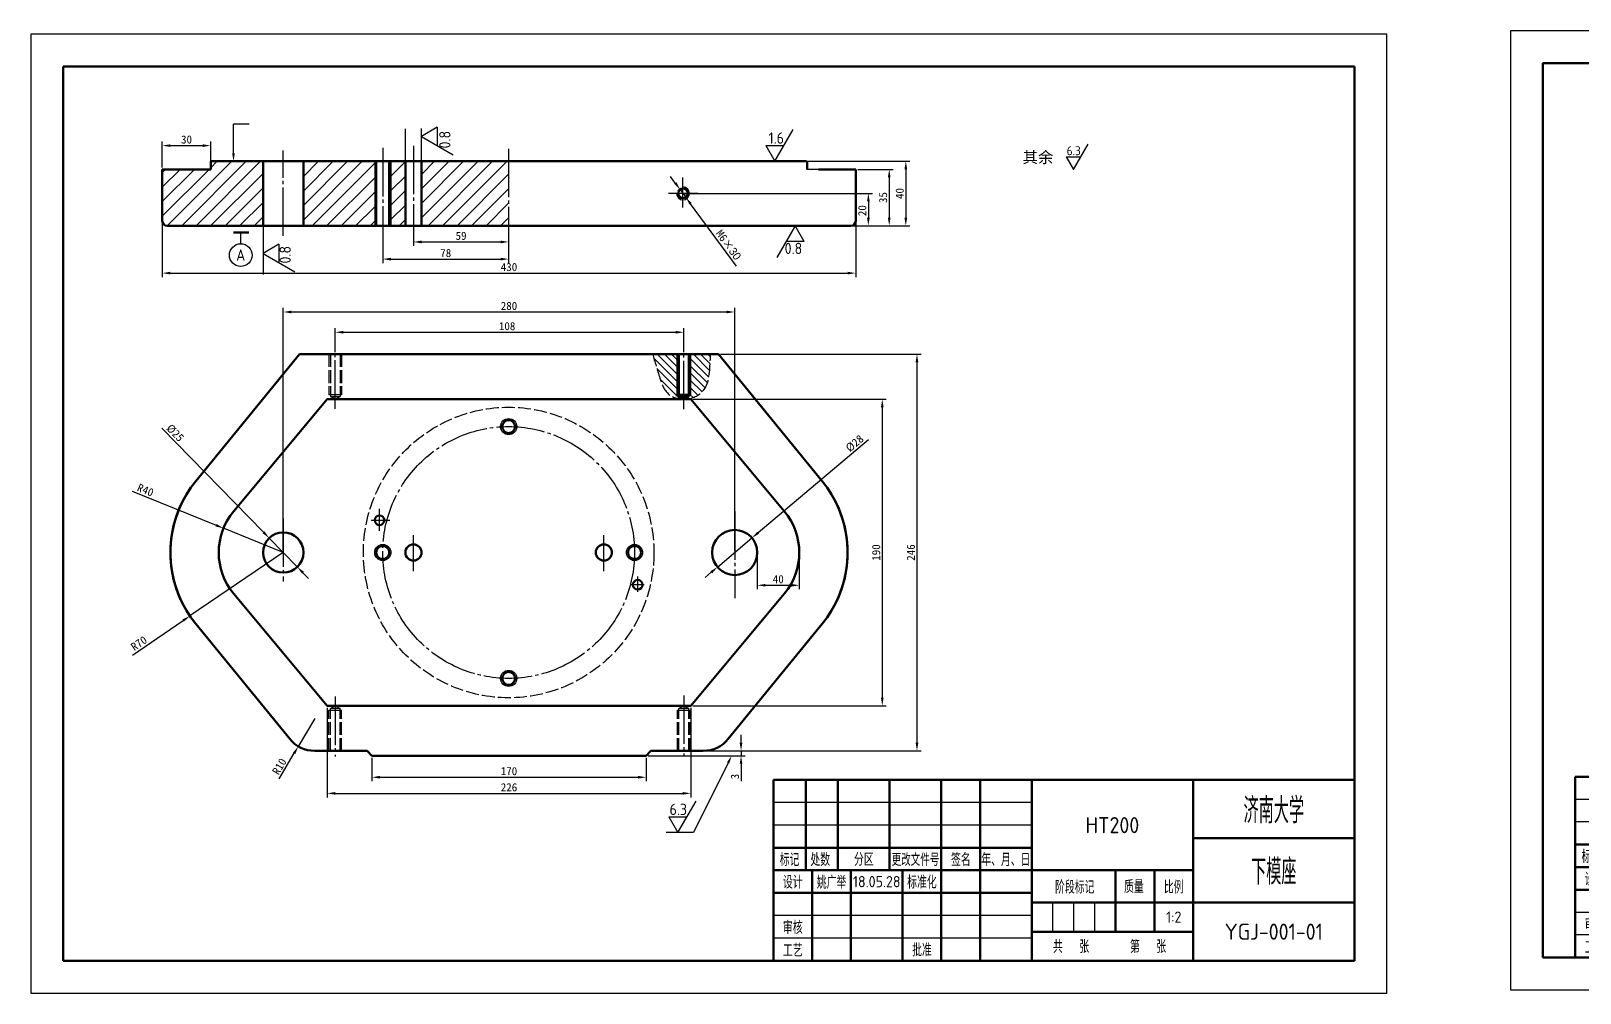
# Model space of a CAD drawing. Header units: millimetres. Extents: x 1179 to 3295, y -300 to 347.
# Drawn here: x 1178.9 to 1658.7, y 49.5 to 347.4 of the extents above; entities that cross this region are included whole.
import ezdxf
from ezdxf import colors
from ezdxf.entities.mleader import LeaderData, LeaderLine
from ezdxf.enums import TextEntityAlignment as Align
from ezdxf.math import Vec2, Vec3

# ---------------------------------------------------------------- set-up
doc = ezdxf.new("R2010")
doc.units = ezdxf.units.MM
doc.linetypes.add('点画线', pattern=[18, 15, -1, 1, -1])
doc.linetypes.add('虚线', pattern=[5, 4, -1])
for name, color, linetype in [('剖面线', 3, 'Continuous'), ('尺寸标注 @ 1', 6, 'Continuous'), ('文字', 7, 'Continuous'), ('标注', 3, 'Continuous'), ('点画线', 1, '点画线'), ('细实线', 1, 'Continuous'), ('虚线', 2, '虚线'), ('辅助线', 4, 'Continuous'), ('辅助线 @ 1', 4, 'Continuous')]:
    doc.layers.add(name, color=color, linetype=linetype)
doc.layers.add('粗实线', color=7, linetype='Continuous', lineweight=50)
doc.styles.add('数字直体', font='isocp.shx')
doc.styles.add('汉字长仿宋体', font='hyswlongfangsong.ttf', dxfattribs={"width": 0.67})
doc.dimstyles.new('ISO-25', dxfattribs={"dimtxt": 2.5, "dimasz": 2.5, "dimexe": 1.25, "dimexo": 0.625, "dimtad": 1, "dimdsep": 46, "dimtxsty": 'Standard', "dimcen": 2.5, "dimadec": 0, "dimazin": 0, "dimtfac": 1, "dimtmove": 0, "dimatfit": 3, "dimfxl": 1, "dimarcsym": 0})

# ---------------------------------------------------------------- blocks, each defined once
blk = doc.blocks.new('不装订A3(带注释性)')
at = {"layer": '粗实线'}
for p, q in [((0, 277), (-400, 277)), ((-400, 277), (-400, 0)), ((0, 0), (0, 277)), ((0, 56), (-180, 56)), ((-180, 56), (-180, 0)), ((-180, 56), (-180, 28)), ((-170, 56), (-170, 28)), ((-160, 56), (-160, 28)), ((-144, 56), (-144, 28)), ((-128, 56), (-128, 0)), ((-116, 56), (-116, 0)), ((-100, 56), (-100, 0)), ((-50, 56), (-50, 0)), ((0, 0), (0, 56)), ((-100, 35), (-180, 35)), ((0, 38), (-50, 38)), ((-50, 28), (-180, 28)), ((-168, 28), (-168, 0)), ((-156, 28), (-156, 0)), ((-140, 28), (-140, 0)), ((-74, 28), (-74, 9)), ((-62, 28), (-62, 9)), ((-100, 21), (-180, 21)), ((0, 18), (-100, 18)), ((-50, 9), (-100, 9)), ((-400, 0), (0, 0)), ((-180, 0), (0, 0))]:
    blk.add_line(p, q, dxfattribs=at)
at = {"layer": '细实线'}
for p, q in [((-100, 49), (-180, 49)), ((-100, 42), (-180, 42)), ((-93.5, 18), (-93.5, 9)), ((-87, 18), (-87, 9)), ((-80.5, 18), (-80.5, 9)), ((-100, 14), (-180, 14)), ((-100, 7), (-180, 7))]:
    blk.add_line(p, q, dxfattribs=at)
at = {"layer": '辅助线'}
blk.add_lwpolyline([(-410, -10), (10, -10), (10, 287), (-410, 287)], close=True, dxfattribs=at)
at = {"layer": '文字', "style": '汉字长仿宋体', "width": 0.67}
for s, height, p in [('标记', 3.5, (-175, 31.5)), ('处数', 3.5, (-165.51, 31.5)), ('分区', 3.5, (-152, 31.5)), ('更改文件号', 3.4, (-136, 31.5)), ('签名', 3.5, (-121.94, 31.5)), ('年、月、日', 3.5, (-108, 31.5)), ('设计', 3.5, (-174, 24.5)), ('标准化', 3.5, (-134, 24.54)), ('阶段标记', 3.5, (-86.67, 23)), ('质量', 3.5, (-68.33, 23.13)), ('比例', 3.5, (-56, 23)), ('审核', 3.5, (-174, 10.5)), ('工艺', 3.5, (-174, 3.46)), ('批准', 3.5, (-134, 3.54))]:
    blk.add_text(s, height=height, dxfattribs=at).set_placement(p, align=Align.MIDDLE)
for s, p in [('共    张', (-93.4, 2.77)), ('第    张', (-69.55, 2.77))]:
    blk.add_text(s, height=3.5, dxfattribs=at).set_placement(p)
for tag, height, p in [('单位名称', 7, (-25, 47)), ('图名', 7, (-25, 28)), ('设计者', 3.5, (-162, 24.46)), ('标准化', 3.5, (-122, 24.46)), ('质量', 3.5, (-68, 13.5)), ('审核者', 3.5, (-162, 10.46)), ('工艺者', 3.5, (-162, 3.54)), ('批准者', 3.5, (-122, 3.54))]:
    blk.add_attdef(tag, text='', height=height, dxfattribs=at).set_placement(p, align=Align.MIDDLE)
at = {"layer": '文字', "style": '数字直体'}
for tag, height, p in [('45', 5, (-75, 42)), ('16.10.10', 3.5, (-148, 24.5)), ('16.10.10', 3.5, (-108, 24.5)), ('1:1', 3.5, (-56, 13.5)), ('16.10.10', 3.5, (-148, 10.5)), ('001', 5, (-25, 9)), ('16.10.10', 3.5, (-148, 3.5)), ('16.10.10', 3.5, (-108, 3.57)), ('1', 3.5, (-87.01, 4.2)), ('1', 3.5, (-63.1, 4.31))]:
    blk.add_attdef(tag, text='', height=height, dxfattribs=at).set_placement(p, align=Align.MIDDLE)
blk = doc.blocks.new('*D2')
at = {"layer": 'Defpoints', "color": 0, "transparency": 16777216}
for p in [(1284.48, 122.97), (1369.39, 122.97), (1369.39, 116.29)]:
    blk.add_point(p, dxfattribs=at)
at = {"layer": '标注', "color": 0, "lineweight": -2, "transparency": 16777216}
for p, q in [((1284.48, 122.34), (1284.48, 115.04)), ((1369.39, 122.34), (1369.39, 115.04)), ((1286.98, 116.29), (1366.89, 116.29))]:
    blk.add_line(p, q, dxfattribs=at)
at = {"layer": '标注', "color": 0, "transparency": 16777216}
for points in [[(1286.98, 116.71), (1286.98, 115.88), (1284.48, 116.29)], [(1366.89, 116.71), (1366.89, 115.88), (1369.39, 116.29)]]:
    blk.add_solid(points, dxfattribs=at)
at = {"layer": '标注', "color": 0, "transparency": 16777216, "insert": (1326.93, 118.17), "char_height": 2.5, "attachment_point": 5}
blk.add_mtext('170', dxfattribs=at)
blk = doc.blocks.new('*D3')
at = {"layer": 'Defpoints', "color": 0, "transparency": 16777216}
for p in [(1270.59, 138.45), (1383.27, 138.45), (1383.27, 111.3)]:
    blk.add_point(p, dxfattribs=at)
at = {"layer": '标注', "color": 0, "lineweight": -2, "transparency": 16777216}
for p, q in [((1270.59, 137.83), (1270.59, 110.05)), ((1383.27, 137.83), (1383.27, 110.05)), ((1273.09, 111.3), (1380.77, 111.3))]:
    blk.add_line(p, q, dxfattribs=at)
at = {"layer": '标注', "color": 0, "transparency": 16777216}
for points in [[(1273.09, 111.72), (1273.09, 110.89), (1270.59, 111.3)], [(1380.77, 111.72), (1380.77, 110.89), (1383.27, 111.3)]]:
    blk.add_solid(points, dxfattribs=at)
at = {"layer": '标注', "color": 0, "transparency": 16777216, "insert": (1326.93, 113.18), "char_height": 2.5, "attachment_point": 5}
blk.add_mtext('226', dxfattribs=at)
blk = doc.blocks.new('*D4')
at = {"layer": 'Defpoints', "color": 0, "transparency": 16777216}
for p in [(1266.74, 134.46), (1261.66, 125.86)]:
    blk.add_point(p, dxfattribs=at)
at = {"layer": '标注', "color": 0, "lineweight": -2, "transparency": 16777216}
for p, q in [((1266.74, 134.46), (1261.66, 125.86)), ((1255.71, 115.82), (1260.38, 123.71))]:
    blk.add_line(p, q, dxfattribs=at)
at = {"layer": '标注', "color": 0, "transparency": 16777216}
blk.add_solid([(1260.02, 123.92), (1260.74, 123.49), (1261.66, 125.86)], dxfattribs=at)
at = {"layer": '标注', "color": 0, "transparency": 16777216, "insert": (1255.8, 119.64), "char_height": 2.5, "attachment_point": 5, "rotation": 59.3916}
blk.add_mtext('R10', dxfattribs=at)
blk = doc.blocks.new('*D5')
at = {"layer": 'Defpoints', "color": 0, "transparency": 16777216}
for p in [(1257, 185.9), (1228.09, 166.25)]:
    blk.add_point(p, dxfattribs=at)
at = {"layer": '标注', "color": 0, "lineweight": -2, "transparency": 16777216}
for p, q in [((1257, 185.9), (1228.09, 166.25)), ((1210.25, 154.12), (1226.02, 164.84))]:
    blk.add_line(p, q, dxfattribs=at)
at = {"layer": '标注', "color": 0, "transparency": 16777216}
blk.add_solid([(1225.79, 165.19), (1226.25, 164.5), (1228.09, 166.25)], dxfattribs=at)
at = {"layer": '标注', "color": 0, "transparency": 16777216, "insert": (1212.29, 157.78), "char_height": 2.5, "attachment_point": 5, "rotation": 34.2086}
blk.add_mtext('R70', dxfattribs=at)
blk = doc.blocks.new('*D6')
at = {"layer": 'Defpoints', "color": 0, "transparency": 16777216}
for p in [(1238.49, 193.41), (1257, 185.9)]:
    blk.add_point(p, dxfattribs=at)
at = {"layer": '标注', "color": 0, "lineweight": -2, "transparency": 16777216}
for p, q in [((1210.15, 204.9), (1236.17, 194.35)), ((1257, 185.9), (1238.49, 193.41))]:
    blk.add_line(p, q, dxfattribs=at)
at = {"layer": '标注', "color": 0, "transparency": 16777216}
blk.add_solid([(1236.33, 194.74), (1236.01, 193.96), (1238.49, 193.41)], dxfattribs=at)
at = {"layer": '标注', "color": 0, "transparency": 16777216, "insert": (1214.33, 205.23), "char_height": 2.5, "attachment_point": 5, "rotation": 337.9317}
blk.add_mtext('R40', dxfattribs=at)
blk = doc.blocks.new('*D7')
at = {"layer": 'Defpoints', "color": 0, "transparency": 16777216}
for p in [(1252.64, 190.37), (1261.36, 181.43)]:
    blk.add_point(p, dxfattribs=at)
at = {"layer": '标注', "color": 0, "lineweight": -2, "transparency": 16777216}
for p, q in [((1219.4, 224.46), (1250.9, 192.16)), ((1261.36, 181.43), (1252.64, 190.37)), ((1263.11, 179.64), (1264.85, 177.85))]:
    blk.add_line(p, q, dxfattribs=at)
at = {"layer": '标注', "color": 0, "transparency": 16777216}
for points in [[(1251.2, 192.46), (1250.6, 191.87), (1252.64, 190.37)], [(1263.41, 179.94), (1262.81, 179.35), (1261.36, 181.43)]]:
    blk.add_solid(points, dxfattribs=at)
at = {"layer": '标注', "color": 0, "transparency": 16777216, "insert": (1223.51, 222.94), "char_height": 2.5, "attachment_point": 5, "rotation": 314.2807}
blk.add_mtext('%%C25', dxfattribs=at)
blk = doc.blocks.new('*D8')
at = {"layer": 'Defpoints', "color": 0, "transparency": 16777216}
for p in [(1396.86, 260.4), (1257, 185.9), (1396.86, 185.9)]:
    blk.add_point(p, dxfattribs=at)
at = {"layer": '标注', "color": 0, "lineweight": -2, "transparency": 16777216}
for p, q in [((1257, 186.53), (1257, 261.65)), ((1259.5, 260.4), (1394.36, 260.4)), ((1396.86, 186.53), (1396.86, 261.65))]:
    blk.add_line(p, q, dxfattribs=at)
at = {"layer": '标注', "color": 0, "transparency": 16777216}
for points in [[(1259.5, 260.81), (1259.5, 259.98), (1257, 260.4)], [(1394.36, 260.81), (1394.36, 259.98), (1396.86, 260.4)]]:
    blk.add_solid(points, dxfattribs=at)
at = {"layer": '标注', "color": 0, "transparency": 16777216, "insert": (1326.93, 262.27), "char_height": 2.5, "attachment_point": 5}
blk.add_mtext('280', dxfattribs=at)
blk = doc.blocks.new('*D9')
at = {"layer": 'Defpoints', "color": 0, "transparency": 16777216}
for p in [(1381.09, 254.13), (1273.09, 247.34), (1381.09, 247.34)]:
    blk.add_point(p, dxfattribs=at)
at = {"layer": '标注', "color": 0, "lineweight": -2, "transparency": 16777216}
for p, q in [((1273.09, 247.97), (1273.09, 255.38)), ((1381.09, 247.97), (1381.09, 255.38)), ((1275.59, 254.13), (1378.59, 254.13))]:
    blk.add_line(p, q, dxfattribs=at)
at = {"layer": '标注', "color": 0, "transparency": 16777216}
for points in [[(1275.59, 254.55), (1275.59, 253.71), (1273.09, 254.13)], [(1378.59, 254.55), (1378.59, 253.71), (1381.09, 254.13)]]:
    blk.add_solid(points, dxfattribs=at)
at = {"layer": '标注', "color": 0, "transparency": 16777216, "insert": (1326.35, 256), "char_height": 2.5, "attachment_point": 5}
blk.add_mtext('108', dxfattribs=at)
blk = doc.blocks.new('*D10')
at = {"layer": 'Defpoints', "color": 0, "transparency": 16777216}
for p in [(1383.27, 233.36), (1383.27, 138.45), (1442.56, 138.45)]:
    blk.add_point(p, dxfattribs=at)
at = {"layer": '标注', "color": 0, "lineweight": -2, "transparency": 16777216}
for p, q in [((1383.9, 233.36), (1443.81, 233.36)), ((1442.56, 230.86), (1442.56, 140.95)), ((1383.9, 138.45), (1443.81, 138.45))]:
    blk.add_line(p, q, dxfattribs=at)
at = {"layer": '标注', "color": 0, "transparency": 16777216}
for points in [[(1442.15, 230.86), (1442.98, 230.86), (1442.56, 233.36)], [(1442.15, 140.95), (1442.98, 140.95), (1442.56, 138.45)]]:
    blk.add_solid(points, dxfattribs=at)
at = {"layer": '标注', "color": 0, "transparency": 16777216, "insert": (1440.69, 185.9), "char_height": 2.5, "attachment_point": 5, "rotation": 90}
blk.add_mtext('190', dxfattribs=at)
blk = doc.blocks.new('*D12')
at = {"layer": 'Defpoints', "color": 0, "transparency": 16777216}
for p in [(1391.87, 247.34), (1370.89, 124.47), (1453.32, 124.47)]:
    blk.add_point(p, dxfattribs=at)
at = {"layer": '标注', "color": 0, "lineweight": -2, "transparency": 16777216}
for p, q in [((1392.49, 247.34), (1454.57, 247.34)), ((1453.32, 244.84), (1453.32, 126.97)), ((1371.51, 124.47), (1454.57, 124.47))]:
    blk.add_line(p, q, dxfattribs=at)
at = {"layer": '标注', "color": 0, "transparency": 16777216}
for points in [[(1452.9, 244.84), (1453.73, 244.84), (1453.32, 247.34)], [(1452.9, 126.97), (1453.73, 126.97), (1453.32, 124.47)]]:
    blk.add_solid(points, dxfattribs=at)
at = {"layer": '标注', "color": 0, "transparency": 16777216, "insert": (1451.44, 185.9), "char_height": 2.5, "attachment_point": 5, "rotation": 90}
blk.add_mtext('246', dxfattribs=at)
blk = doc.blocks.new('*D13')
at = {"layer": 'Defpoints', "color": 0, "transparency": 16777216}
for p in [(1369.39, 122.97), (1370.89, 124.47), (1398.81, 122.97)]:
    blk.add_point(p, dxfattribs=at)
at = {"layer": '标注', "color": 0, "lineweight": -2, "transparency": 16777216}
for p, q in [((1398.81, 126.97), (1398.81, 129.47)), ((1370.02, 122.97), (1400.06, 122.97)), ((1371.51, 124.47), (1400.06, 124.47)), ((1398.81, 124.47), (1398.81, 122.97)), ((1398.81, 120.47), (1398.81, 115.05))]:
    blk.add_line(p, q, dxfattribs=at)
at = {"layer": '标注', "color": 0, "transparency": 16777216}
for points in [[(1398.4, 126.97), (1399.23, 126.97), (1398.81, 124.47)], [(1398.4, 120.47), (1399.23, 120.47), (1398.81, 122.97)]]:
    blk.add_solid(points, dxfattribs=at)
at = {"layer": '标注', "color": 0, "transparency": 16777216, "insert": (1396.94, 116.51), "char_height": 2.5, "attachment_point": 5, "rotation": 90}
blk.add_mtext('3', dxfattribs=at)
blk = doc.blocks.new('*D14')
at = {"layer": 'Defpoints', "color": 0, "transparency": 16777216}
for p in [(1380.83, 297.13), (1432.83, 287.1), (1438.25, 287.1)]:
    blk.add_point(p, dxfattribs=at)
at = {"layer": '标注', "color": 0, "lineweight": -2, "transparency": 16777216}
for p, q in [((1381.45, 297.13), (1439.5, 297.13)), ((1438.25, 294.63), (1438.25, 289.6)), ((1433.45, 287.1), (1439.5, 287.1))]:
    blk.add_line(p, q, dxfattribs=at)
at = {"layer": '标注', "color": 0, "transparency": 16777216}
for points in [[(1437.84, 294.63), (1438.67, 294.63), (1438.25, 297.13)], [(1437.84, 289.6), (1438.67, 289.6), (1438.25, 287.1)]]:
    blk.add_solid(points, dxfattribs=at)
at = {"layer": '标注', "color": 0, "transparency": 16777216, "insert": (1436.38, 291.79), "char_height": 2.5, "attachment_point": 5, "rotation": 90}
blk.add_mtext('20', dxfattribs=at)
blk = doc.blocks.new('*D15')
at = {"layer": 'Defpoints', "color": 0, "transparency": 16777216}
for p in [(1434.33, 304.58), (1432.83, 287.1), (1444.72, 287.1)]:
    blk.add_point(p, dxfattribs=at)
at = {"layer": '标注', "color": 0, "lineweight": -2, "transparency": 16777216}
for p, q in [((1434.95, 304.58), (1445.97, 304.58)), ((1444.72, 302.08), (1444.72, 289.6)), ((1433.45, 287.1), (1445.97, 287.1))]:
    blk.add_line(p, q, dxfattribs=at)
at = {"layer": '标注', "color": 0, "transparency": 16777216}
for points in [[(1444.3, 302.08), (1445.13, 302.08), (1444.72, 304.58)], [(1444.3, 289.6), (1445.13, 289.6), (1444.72, 287.1)]]:
    blk.add_solid(points, dxfattribs=at)
at = {"layer": '标注', "color": 0, "transparency": 16777216, "insert": (1442.84, 295.84), "char_height": 2.5, "attachment_point": 5, "rotation": 90}
blk.add_mtext('35', dxfattribs=at)
blk = doc.blocks.new('*D16')
at = {"layer": 'Defpoints', "color": 0, "transparency": 16777216}
for p in [(1416.84, 307.08), (1432.83, 287.1), (1449.86, 287.1)]:
    blk.add_point(p, dxfattribs=at)
at = {"layer": '标注', "color": 0, "lineweight": -2, "transparency": 16777216}
for p, q in [((1417.47, 307.08), (1451.11, 307.08)), ((1449.86, 304.58), (1449.86, 289.6)), ((1433.45, 287.1), (1451.11, 287.1))]:
    blk.add_line(p, q, dxfattribs=at)
at = {"layer": '标注', "color": 0, "transparency": 16777216}
for points in [[(1449.44, 304.58), (1450.28, 304.58), (1449.86, 307.08)], [(1449.44, 289.6), (1450.28, 289.6), (1449.86, 287.1)]]:
    blk.add_solid(points, dxfattribs=at)
at = {"layer": '标注', "color": 0, "transparency": 16777216, "insert": (1447.98, 297.09), "char_height": 2.5, "attachment_point": 5, "rotation": 90}
blk.add_mtext('40', dxfattribs=at)
blk = doc.blocks.new('*D17')
at = {"layer": 'Defpoints', "color": 0, "transparency": 16777216}
for p in [(1379.94, 298.34), (1381.71, 295.92)]:
    blk.add_point(p, dxfattribs=at)
at = {"layer": '标注', "color": 0, "lineweight": -2, "transparency": 16777216}
for p, q in [((1378.46, 300.35), (1376.98, 302.37)), ((1379.94, 298.34), (1381.71, 295.92)), ((1397.38, 274.59), (1383.19, 293.91))]:
    blk.add_line(p, q, dxfattribs=at)
at = {"layer": '标注', "color": 0, "transparency": 16777216}
for points in [[(1378.79, 300.6), (1378.12, 300.11), (1379.94, 298.34)], [(1383.53, 294.15), (1382.86, 293.66), (1381.71, 295.92)]]:
    blk.add_solid(points, dxfattribs=at)
at = {"layer": '标注', "color": 0, "transparency": 16777216, "insert": (1394.92, 281.17), "char_height": 2.5, "attachment_point": 5, "rotation": 306.3004}
blk.add_mtext('M6{\\fSimSun|b0|i0|c134|p2;×\\fSWTxt|b0|i0|c0|p2;30}', dxfattribs=at)
blk = doc.blocks.new('*D18')
at = {"layer": 'Defpoints', "color": 0, "transparency": 16777216}
for p in [(1402.21, 190.41), (1391.52, 181.4)]:
    blk.add_point(p, dxfattribs=at)
at = {"layer": '标注', "color": 0, "lineweight": -2, "transparency": 16777216}
for p, q in [((1438.25, 220.82), (1404.12, 192.03)), ((1391.52, 181.4), (1402.21, 190.41)), ((1389.61, 179.78), (1387.7, 178.17))]:
    blk.add_line(p, q, dxfattribs=at)
at = {"layer": '标注', "color": 0, "transparency": 16777216}
for points in [[(1403.85, 192.34), (1404.39, 191.71), (1402.21, 190.41)], [(1389.34, 180.1), (1389.88, 179.46), (1391.52, 181.4)]]:
    blk.add_solid(points, dxfattribs=at)
at = {"layer": '标注', "color": 0, "transparency": 16777216, "insert": (1434.01, 219.7), "char_height": 2.5, "attachment_point": 5, "rotation": 40.1551}
blk.add_mtext('%%C28', dxfattribs=at)
blk = doc.blocks.new('*D19')
at = {"layer": 'Defpoints', "color": 0, "transparency": 16777216}
for p in [(1403.86, 185.9), (1416.84, 185.9), (1416.84, 175.75)]:
    blk.add_point(p, dxfattribs=at)
at = {"layer": '标注', "color": 0, "lineweight": -2, "transparency": 16777216}
for p, q in [((1403.86, 185.28), (1403.86, 174.5)), ((1416.84, 185.28), (1416.84, 174.5)), ((1406.36, 175.75), (1414.34, 175.75))]:
    blk.add_line(p, q, dxfattribs=at)
at = {"layer": '标注', "color": 0, "transparency": 16777216}
for points in [[(1406.36, 176.17), (1406.36, 175.33), (1403.86, 175.75)], [(1414.34, 176.17), (1414.34, 175.33), (1416.84, 175.75)]]:
    blk.add_solid(points, dxfattribs=at)
at = {"layer": '标注', "color": 0, "transparency": 16777216, "insert": (1410.35, 177.63), "char_height": 2.5, "attachment_point": 5}
blk.add_mtext('40', dxfattribs=at)
blk = doc.blocks.new('*D20')
at = {"layer": 'Defpoints', "color": 0, "transparency": 16777216}
for p in [(1219.54, 304.58), (1434.33, 304.58), (1434.33, 272.44)]:
    blk.add_point(p, dxfattribs=at)
at = {"layer": '标注', "color": 0, "lineweight": -2, "transparency": 16777216}
for p, q in [((1219.54, 303.95), (1219.54, 271.19)), ((1434.33, 303.95), (1434.33, 271.19)), ((1222.04, 272.44), (1431.83, 272.44))]:
    blk.add_line(p, q, dxfattribs=at)
at = {"layer": '标注', "color": 0, "transparency": 16777216}
for points in [[(1222.04, 272.85), (1222.04, 272.02), (1219.54, 272.44)], [(1431.83, 272.85), (1431.83, 272.02), (1434.33, 272.44)]]:
    blk.add_solid(points, dxfattribs=at)
at = {"layer": '标注', "color": 0, "transparency": 16777216, "insert": (1326.93, 274.31), "char_height": 2.5, "attachment_point": 5}
blk.add_mtext('430', dxfattribs=at)
blk = doc.blocks.new('*D21')
at = {"layer": 'Defpoints', "color": 0, "transparency": 16777216}
for p in [(1234.54, 311.93), (1219.54, 304.58), (1234.54, 304.58)]:
    blk.add_point(p, dxfattribs=at)
at = {"layer": '标注', "color": 0, "lineweight": -2, "transparency": 16777216}
for p, q in [((1219.54, 305.2), (1219.54, 313.18)), ((1222.04, 311.93), (1232.04, 311.93)), ((1234.54, 305.2), (1234.54, 313.18))]:
    blk.add_line(p, q, dxfattribs=at)
at = {"layer": '标注', "color": 0, "transparency": 16777216}
for points in [[(1222.04, 312.35), (1222.04, 311.51), (1219.54, 311.93)], [(1232.04, 312.35), (1232.04, 311.51), (1234.54, 311.93)]]:
    blk.add_solid(points, dxfattribs=at)
at = {"layer": '标注', "color": 0, "transparency": 16777216, "insert": (1227.04, 313.8), "char_height": 2.5, "attachment_point": 5}
blk.add_mtext('30', dxfattribs=at)
blk = doc.blocks.new('不装订A4(带注释性)')
at = {"layer": '粗实线'}
for p, q in [((0, 56), (-180, 56)), ((-180, 56), (-180, 0)), ((-180, 56), (-180, 28)), ((-170, 56), (-170, 28)), ((-160, 56), (-160, 28)), ((-144, 56), (-144, 28)), ((-128, 56), (-128, 0)), ((-116, 56), (-116, 0)), ((-100, 56), (-100, 0)), ((-50, 56), (-50, 0)), ((0, 0), (0, 56)), ((-100, 35), (-180, 35)), ((0, 38), (-50, 38)), ((-50, 28), (-180, 28)), ((-168, 28), (-168, 0)), ((-156, 28), (-156, 0)), ((-140, 28), (-140, 0)), ((-74, 28), (-74, 9)), ((-62, 28), (-62, 9)), ((-100, 21), (-180, 21)), ((0, 18), (-100, 18)), ((-50, 9), (-100, 9)), ((-180, 0), (0, 0))]:
    blk.add_line(p, q, dxfattribs=at)
blk.add_lwpolyline([(-190, 0), (0, 0), (0, 277), (-190, 277)], close=True, dxfattribs=at)
at = {"layer": '细实线'}
for p, q in [((-100, 49), (-180, 49)), ((-100, 42), (-180, 42)), ((-93.5, 18), (-93.5, 9)), ((-87, 18), (-87, 9)), ((-80.5, 18), (-80.5, 9)), ((-100, 14), (-180, 14)), ((-100, 7), (-180, 7))]:
    blk.add_line(p, q, dxfattribs=at)
at = {"layer": '辅助线'}
blk.add_lwpolyline([(-200, -10), (10, -10), (10, 287), (-200, 287)], close=True, dxfattribs=at)
at = {"layer": '文字', "style": '汉字长仿宋体', "width": 0.67}
for s, height, p in [('标记', 3.5, (-175, 31.5)), ('处数', 3.5, (-165.51, 31.5)), ('分区', 3.5, (-152, 31.5)), ('更改文件号', 3.4, (-136, 31.5)), ('签名', 3.5, (-121.94, 31.5)), ('年、月、日', 3.5, (-108, 31.5)), ('设计', 3.5, (-174, 24.5)), ('标准化', 3.5, (-134, 24.54)), ('阶段标记', 3.5, (-86.67, 23)), ('质量', 3.5, (-68.33, 23.13)), ('比例', 3.5, (-56, 23)), ('审核', 3.5, (-174, 10.5)), ('工艺', 3.5, (-174, 3.46)), ('批准', 3.5, (-134, 3.54))]:
    blk.add_text(s, height=height, dxfattribs=at).set_placement(p, align=Align.MIDDLE)
for s, p in [('共    张', (-93.4, 2.77)), ('第    张', (-69.55, 2.77))]:
    blk.add_text(s, height=3.5, dxfattribs=at).set_placement(p)
for tag, height, p in [('单位名称', 7, (-25, 47)), ('图名', 7, (-25, 28)), ('设计者', 3.5, (-162, 24.46)), ('标准化', 3.5, (-122, 24.46)), ('质量', 3.5, (-68, 13.5)), ('审核者', 3.5, (-162, 10.46)), ('工艺者', 3.5, (-162, 3.54)), ('批准者', 3.5, (-122, 3.54))]:
    blk.add_attdef(tag, text='', height=height, dxfattribs=at).set_placement(p, align=Align.MIDDLE)
at = {"layer": '文字', "style": '数字直体'}
for tag, height, p in [('45', 5, (-75, 42)), ('16.10.10', 3.5, (-148, 24.5)), ('16.10.10', 3.5, (-108, 24.5)), ('1:1', 3.5, (-56, 13.5)), ('16.10.10', 3.5, (-148, 10.5)), ('001', 5, (-25, 9)), ('16.10.10', 3.5, (-148, 3.5)), ('16.10.10', 3.5, (-108, 3.57)), ('1', 3.5, (-87.01, 4.2)), ('1', 3.5, (-63.1, 4.31))]:
    blk.add_attdef(tag, text='', height=height, dxfattribs=at).set_placement(p, align=Align.MIDDLE)
blk = doc.blocks.new('*D168')
at = {"layer": 'Defpoints', "color": 0, "transparency": 16777216}
for p in [(1297.33, 287.1), (1326.83, 287.1), (1326.83, 282.09)]:
    blk.add_point(p, dxfattribs=at)
at = {"layer": '标注', "color": 0, "lineweight": -2, "transparency": 16777216}
for p, q in [((1297.33, 286.47), (1297.33, 280.84)), ((1326.83, 286.47), (1326.83, 280.84)), ((1299.83, 282.09), (1324.33, 282.09))]:
    blk.add_line(p, q, dxfattribs=at)
at = {"layer": '标注', "color": 0, "transparency": 16777216}
for points in [[(1299.83, 282.51), (1299.83, 281.67), (1297.33, 282.09)], [(1324.33, 282.51), (1324.33, 281.67), (1326.83, 282.09)]]:
    blk.add_solid(points, dxfattribs=at)
at = {"layer": '标注', "color": 0, "transparency": 16777216, "insert": (1312.08, 283.97), "char_height": 2.5, "attachment_point": 5}
blk.add_mtext('59', dxfattribs=at)
blk = doc.blocks.new('*D169')
at = {"layer": 'Defpoints', "color": 0, "transparency": 16777216}
for p in [(1287.83, 287.1), (1326.83, 286.47), (1326.83, 276.78)]:
    blk.add_point(p, dxfattribs=at)
at = {"layer": '标注', "color": 0, "lineweight": -2, "transparency": 16777216}
for p, q in [((1287.83, 286.47), (1287.83, 275.53)), ((1326.83, 285.85), (1326.83, 275.53)), ((1290.33, 276.78), (1324.33, 276.78))]:
    blk.add_line(p, q, dxfattribs=at)
at = {"layer": '标注', "color": 0, "transparency": 16777216}
for points in [[(1290.33, 277.19), (1290.33, 276.36), (1287.83, 276.78)], [(1324.33, 277.19), (1324.33, 276.36), (1326.83, 276.78)]]:
    blk.add_solid(points, dxfattribs=at)
at = {"layer": '标注', "color": 0, "transparency": 16777216, "insert": (1307.33, 278.65), "char_height": 2.5, "attachment_point": 5}
blk.add_mtext('78', dxfattribs=at)

msp = doc.modelspace()

# ---------------------------------------------------------------- hatches: boundary and pattern name
at = {"layer": '剖面线'}
h = msp.add_hatch(dxfattribs=at)
h.set_pattern_fill('ANSI31', color=256)
h.paths.add_polyline_path([(1250.76, 307.077), (1234.541, 307.077), (1234.541, 304.58), (1219.541, 304.58), (1219.541, 288.596, 0.4142136), (1221.04, 287.097), (1250.76, 287.097)])
h.paths.add_polyline_path([(1285.327, 307.077), (1263.248, 307.077), (1263.248, 287.097), (1285.327, 287.097)])
h.paths.add_polyline_path([(1294.828, 307.077), (1290.327, 307.077), (1290.327, 287.097), (1294.828, 287.097)])
h.paths.add_polyline_path([(1326.827, 307.077), (1299.828, 307.077), (1299.828, 287.097), (1326.827, 287.097)])
h = msp.add_hatch(dxfattribs=at)
h.set_pattern_fill('ANSI31', color=256, scale=0.5, angle=90)
h.set_pattern_definition([(135, (641.5872, 8.6581), (-1.122532, -1.122532), [])])
edge = h.paths.add_edge_path()
edge.add_line((1379.095, 247.405), (1371.412, 247.405))
edge.add_spline(control_points=[(1371.412, 247.405), (1372.13, 244.947), (1373.356, 240.833), (1375.408, 234.729), (1379.117, 233.411), (1381.041, 233.404), (1381.095, 233.405)], knot_values=[5.2920281, 5.2920281, 5.2920281, 5.2920281, 20.8632073, 31.1580054, 41.7515903, 42.0517666, 42.0517666, 42.0517666, 42.0517666], degree=3, periodic=0)
edge.add_line((1381.095, 233.405), (1379.595, 234.271))
edge.add_line((1379.595, 234.271), (1379.595, 234.771))
edge.add_line((1379.595, 234.771), (1379.095, 234.771))
edge.add_line((1379.095, 234.771), (1379.095, 247.405))
edge = h.paths.add_edge_path()
edge.add_spline(control_points=[(1381.095, 233.405), (1383.325, 233.418), (1389.016, 235.732), (1389.091, 241.899), (1389.282, 245.299)], knot_values=[42.0517666, 42.0517666, 42.0517666, 42.0517666, 54.677533, 74.2185385, 74.2185385, 74.2185385, 74.2185385], degree=3, periodic=0)
edge.add_line((1389.282, 245.299), (1383.095, 243.546))
edge.add_line((1383.095, 243.546), (1383.095, 234.771))
edge.add_line((1383.095, 234.771), (1382.595, 234.771))
edge.add_line((1382.595, 234.771), (1382.595, 234.271))
edge.add_line((1382.595, 234.271), (1381.095, 233.405))
edge = h.paths.add_edge_path()
edge.add_spline(control_points=[(1389.282, 245.299), (1389.291, 245.454), (1389.333, 246.17), (1389.386, 246.866), (1389.432, 247.405)], knot_values=[74.2185385, 74.2185385, 74.2185385, 74.2185385, 75.1091242, 78.3467181, 78.3467181, 78.3467181, 78.3467181], degree=3, periodic=0)
edge.add_line((1389.432, 247.405), (1383.095, 247.405))
edge.add_line((1383.095, 247.405), (1383.095, 243.546))
edge.add_line((1383.095, 243.546), (1389.282, 245.299))

# ---------------------------------------------------------------- linework, layer by layer
at = {"layer": '文字'}
for p, q in [((1501.779, 304.58), (1506.305, 312.42)), ((1499.516, 308.5), (1504.042, 308.5)), ((1499.516, 308.5), (1501.779, 304.58)), ((1422.838, 304.58), (1419.323, 304.58))]:
    msp.add_line(p, q, dxfattribs=at)
at = {"layer": '标注'}
for p, q in [((1246.484, 318.594), (1241.585, 318.594)), ((1294.828, 307.077), (1294.828, 317.149)), ((1304.728, 317.597), (1299.828, 314.768)), ((1299.828, 307.077), (1299.828, 317.196)), ((1304.728, 317.597), (1304.728, 311.939)), ((1409.285, 307.077), (1414.943, 316.877)), ((1299.828, 314.768), (1309.628, 309.11)), ((1406.456, 311.977), (1412.114, 311.977)), ((1406.456, 311.977), (1409.285, 307.077)), ((1243.823, 281.53), (1243.823, 285.03)), ((1250.76, 287.097), (1250.76, 272.059)), ((1415.581, 287.097), (1409.923, 277.297)), ((1418.41, 282.197), (1415.581, 287.097)), ((1255.66, 281.37), (1250.76, 278.541)), ((1250.76, 278.541), (1260.56, 272.883)), ((1255.66, 281.37), (1255.66, 275.712)), ((1418.41, 282.197), (1412.752, 282.197)), ((1379.257, 99.132), (1384.915, 108.932)), ((1376.428, 104.032), (1382.086, 104.032)), ((1376.428, 104.032), (1379.257, 99.132)), ((1383.688, 99.132), (1375.627, 99.132))]:
    msp.add_line(p, q, dxfattribs=at)
at = {"layer": '标注', "linetype": 'ByBlock', "lineweight": -2}
msp.add_lwpolyline([(1241.585, 309.577), (1241.585, 318.594)], dxfattribs=at)
at = {"layer": '标注'}
msp.add_circle((1243.823, 278.03), 3.5, dxfattribs=at)
msp.add_solid([(1242.002, 309.577), (1241.585, 307.077), (1241.168, 309.577)], dxfattribs=at)
at = {"layer": '点画线'}
for p, q in [((1257.004, 283.995), (1257.004, 310.454)), ((1287.827, 311.214), (1287.827, 282.827)), ((1297.328, 311.844), (1297.328, 282.627)), ((1326.827, 310.931), (1326.827, 282.627)), ((1380.826, 292.763), (1380.826, 302.052)), ((1385.426, 297.13), (1376.387, 297.13)), ((1273.095, 230.446), (1273.095, 248.915)), ((1381.095, 230.256), (1381.095, 248.955)), ((1286.827, 192.589), (1286.827, 199.468)), ((1396.864, 198.657), (1396.864, 171.775)), ((1257.004, 196.466), (1257.004, 176.962)), ((1284.193, 195.905), (1290.019, 195.905)), ((1297.327, 180.175), (1297.327, 191.271)), ((1356.327, 180.175), (1356.327, 191.271)), ((1366.827, 173.767), (1366.827, 178.435)), ((1368.834, 175.905), (1364.422, 175.905)), ((1273.095, 141.269), (1273.095, 122.708)), ((1381.095, 141.619), (1381.095, 123.016))]:
    msp.add_line(p, q, dxfattribs=at)
msp.add_circle((1326.827, 185.905), 39, dxfattribs=at)
at = {"layer": '粗实线'}
for p, q in [((1219.541, 304.58), (1219.541, 288.596)), ((1234.541, 304.58), (1219.541, 304.58)), ((1234.541, 307.077), (1294.828, 307.077)), ((1234.541, 304.58), (1234.541, 307.077)), ((1250.76, 287.097), (1250.76, 307.077)), ((1263.248, 287.097), (1263.248, 307.077)), ((1285.827, 307.077), (1285.827, 287.097)), ((1289.827, 307.077), (1289.827, 287.097)), ((1294.828, 307.077), (1294.828, 287.097)), ((1294.828, 307.077), (1299.828, 307.077)), ((1299.828, 307.077), (1353.826, 307.077)), ((1299.828, 307.077), (1299.828, 287.097)), ((1353.826, 307.077), (1358.826, 307.077)), ((1358.826, 307.077), (1403.857, 307.077)), ((1419.113, 307.077), (1403.857, 307.077)), ((1419.323, 304.58), (1419.323, 307.077)), ((1422.838, 304.58), (1434.326, 304.58)), ((1434.326, 288.596), (1434.326, 304.58)), ((1221.04, 287.097), (1294.828, 287.097)), ((1241.54, 285.03), (1246.29, 285.03)), ((1294.828, 287.097), (1299.828, 287.097)), ((1299.828, 287.097), (1353.826, 287.097)), ((1353.826, 287.097), (1358.826, 287.097)), ((1358.826, 287.097), (1432.828, 287.097)), ((1261.999, 247.343), (1229.91, 208.006)), ((1261.999, 247.343), (1326.934, 247.343)), ((1326.934, 247.343), (1391.869, 247.343)), ((1379.095, 247.405), (1379.095, 234.771)), ((1379.595, 247.405), (1379.595, 234.271)), ((1382.595, 247.405), (1382.595, 234.271)), ((1383.095, 247.405), (1383.095, 234.771)), ((1391.869, 247.343), (1423.958, 208.006)), ((1270.593, 233.357), (1241.666, 198.709)), ((1270.593, 233.357), (1383.275, 233.357)), ((1383.095, 234.771), (1379.095, 234.771)), ((1381.095, 233.405), (1379.595, 234.271)), ((1379.595, 234.271), (1382.595, 234.271)), ((1381.095, 233.405), (1382.595, 234.271)), ((1383.275, 233.357), (1412.201, 198.709)), ((1270.593, 138.452), (1241.666, 173.1)), ((1383.275, 138.452), (1412.201, 173.1)), ((1259.001, 128.141), (1229.91, 163.803)), ((1394.867, 128.141), (1423.958, 163.803)), ((1270.593, 138.452), (1383.275, 138.452)), ((1282.978, 124.466), (1266.742, 124.466)), ((1282.978, 124.466), (1284.476, 122.968)), ((1369.391, 122.968), (1284.476, 122.968)), ((1369.391, 122.968), (1370.89, 124.466)), ((1370.89, 124.466), (1387.126, 124.466))]:
    msp.add_line(p, q, dxfattribs=at)
for centre, radius in [((1380.826, 297.13), 1.5), ((1326.827, 224.905), 2), ((1286.827, 195.905), 1.5), ((1257.004, 185.905), 6.244), ((1396.864, 185.905), 6.993), ((1287.827, 185.905), 2), ((1297.327, 185.905), 2.5), ((1356.327, 185.905), 2.5), ((1365.827, 185.905), 2), ((1366.827, 175.905), 1.5), ((1326.827, 146.905), 2)]:
    msp.add_circle(centre, radius, dxfattribs=at)
for centre, radius, start, end in [((1221.04, 288.596), 1.498, 180, 270), ((1432.828, 288.596), 1.498, 270, 0), ((1257.004, 185.905), 34.965, 140.79445, 205.37693), ((1396.864, 185.905), 34.965, 334.62307, 39.20555), ((1257.004, 185.905), 34.965, 154.62307, 219.20555), ((1257.004, 185.905), 19.98, 140.14228, 219.85772), ((1396.864, 185.905), 19.98, 320.14228, 39.85772), ((1396.864, 185.905), 34.965, 320.79445, 25.37693), ((1266.742, 134.456), 9.99, 219.20555, 270), ((1387.126, 134.456), 9.99, 270, 320.79445)]:
    msp.add_arc(centre, radius, start, end, dxfattribs=at)
at = {"layer": '细实线'}
for p, q in [((1285.327, 307.077), (1285.327, 287.097)), ((1290.327, 307.077), (1290.327, 287.097))]:
    msp.add_line(p, q, dxfattribs=at)
for centre in [(1326.827, 224.905), (1287.827, 185.905), (1365.827, 185.905), (1326.827, 146.905)]:
    msp.add_circle(centre, 2.5, dxfattribs=at)
msp.add_arc((1380.826, 297.13), 2, 180, 90, dxfattribs=at)
at = {"layer": '虚线'}
for p, q in [((1271.095, 247.405), (1271.095, 234.771)), ((1271.595, 247.405), (1271.595, 234.271)), ((1274.595, 247.405), (1274.595, 234.271)), ((1275.095, 247.405), (1275.095, 234.771)), ((1275.095, 234.771), (1271.095, 234.771)), ((1273.095, 233.405), (1271.595, 234.271)), ((1271.595, 234.271), (1274.595, 234.271)), ((1273.095, 233.405), (1274.595, 234.271)), ((1271.095, 124.405), (1271.095, 137.038)), ((1271.095, 137.038), (1275.095, 137.038)), ((1273.095, 138.405), (1271.595, 137.538)), ((1271.595, 124.405), (1271.595, 137.538)), ((1274.595, 137.538), (1271.595, 137.538)), ((1273.095, 138.405), (1274.595, 137.538)), ((1274.595, 124.405), (1274.595, 137.538)), ((1275.095, 124.405), (1275.095, 137.038)), ((1379.095, 124.405), (1379.095, 137.038)), ((1379.095, 137.038), (1383.095, 137.038)), ((1381.095, 138.405), (1379.595, 137.538)), ((1379.595, 124.405), (1379.595, 137.538)), ((1382.595, 137.538), (1379.595, 137.538)), ((1381.095, 138.405), (1382.595, 137.538)), ((1382.595, 124.405), (1382.595, 137.538)), ((1383.095, 124.405), (1383.095, 137.038))]:
    msp.add_line(p, q, dxfattribs=at)
msp.add_circle((1326.827, 185.905), 45, dxfattribs=at)
msp.add_open_spline([(1371.412, 247.405), (1372.13, 244.947), (1373.356, 240.833), (1375.408, 234.729), (1381.327, 232.625), (1389.174, 235.737), (1389.082, 242.875), (1389.386, 246.866), (1389.432, 247.405)], degree=3, knots=[5.2920281, 5.2920281, 5.2920281, 5.2920281, 20.8632073, 31.1580054, 41.7515903, 54.677533, 75.1091242, 78.3467181, 78.3467181, 78.3467181, 78.3467181], dxfattribs=at)

# ---------------------------------------------------------------- block references
at = {"layer": '尺寸标注 @ 1'}
ref = msp.add_blockref('不装订A4(带注释性)', (1837.218, 60.435), dxfattribs=at)
ref.add_attrib('设计者', '姚广举', dxfattribs={"layer": '文字', "height": 3.5, "style": '汉字长仿宋体', "width": 0.67}).set_placement((1675.218, 84.899), align=Align.MIDDLE)
ref.add_attrib('16.10.10', '18.05.28', dxfattribs={"layer": '文字', "height": 3.5, "style": '数字直体'}).set_placement((1689.218, 84.935), align=Align.MIDDLE)
ref.add_attrib('1:1', '1:2', dxfattribs={"layer": '文字', "height": 3.5, "style": '数字直体'}).set_placement((1781.218, 73.935), align=Align.MIDDLE)
ref.add_attrib('单位名称', '济南大学', dxfattribs={"layer": '文字', "height": 7, "style": '汉字长仿宋体', "width": 0.67}).set_placement((1812.218, 107.435), align=Align.MIDDLE)
ref.add_attrib('图名', '下垫板', dxfattribs={"layer": '文字', "height": 7, "style": '汉字长仿宋体', "width": 0.67}).set_placement((1812.218, 88.435), align=Align.MIDDLE)
ref.add_attrib('001', 'YGJ-001-02', dxfattribs={"layer": '文字', "height": 5, "style": '数字直体'}).set_placement((1812.218, 69.435), align=Align.MIDDLE)
ref.add_attrib('45', '45', dxfattribs={"layer": '文字', "height": 5, "style": '数字直体'}).set_placement((1762.218, 102.435), align=Align.MIDDLE)
at = {"layer": '辅助线 @ 1'}
ref = msp.add_blockref('不装订A3(带注释性)', (1588.852, 59.465), dxfattribs=at)
ref.add_attrib('45', 'HT200', dxfattribs={"layer": '文字', "height": 5, "style": '数字直体'}).set_placement((1513.852, 101.465), align=Align.MIDDLE)
ref.add_attrib('001', 'YGJ-001-01', dxfattribs={"layer": '文字', "height": 5, "style": '数字直体'}).set_placement((1563.852, 68.465), align=Align.MIDDLE)
ref.add_attrib('图名', '下模座', dxfattribs={"layer": '文字', "height": 7, "style": '汉字长仿宋体', "width": 0.67}).set_placement((1563.852, 87.465), align=Align.MIDDLE)
ref.add_attrib('单位名称', '济南大学', dxfattribs={"layer": '文字', "height": 7, "style": '汉字长仿宋体', "width": 0.67}).set_placement((1563.852, 106.465), align=Align.MIDDLE)
ref.add_attrib('1:1', '1:2', dxfattribs={"layer": '文字', "height": 3.5, "style": '数字直体'}).set_placement((1532.852, 72.965), align=Align.MIDDLE)
ref.add_attrib('16.10.10', '18.05.28', dxfattribs={"layer": '文字', "height": 3.5, "style": '数字直体'}).set_placement((1440.852, 83.965), align=Align.MIDDLE)
ref.add_attrib('设计者', '姚广举', dxfattribs={"layer": '文字', "height": 3.5, "style": '汉字长仿宋体', "width": 0.67}).set_placement((1426.852, 83.929), align=Align.MIDDLE)

# ---------------------------------------------------------------- texts
at = {"layer": '文字', "insert": (1486.026, 310.047), "char_height": 3.5, "attachment_point": 1}
msp.add_mtext_dynamic_manual_height_columns('{\\fSimSun|b0|i0|c134|p2;其余}', width=15.70147, gutter_width=12.5, heights=[0], dxfattribs=at)
at = {"layer": '文字', "style": '数字直体'}
msp.add_attdef('6.3', text='3.2', height=2.8, dxfattribs=at).set_placement((1504.042, 308.944), align=Align.RIGHT)
at = {"layer": '标注', "style": '数字直体'}
for p in [(1308.804, 316.502), (1259.325, 280.861)]:
    msp.add_attdef('0.8', text='3.2', height=3.5, rotation=90, dxfattribs=at).set_placement(p, align=Align.RIGHT)
for tag, p in [('1.6', (1412.114, 312.532)), ('0.8', (1417.774, 278.335)), ('6.3', (1382.086, 104.587))]:
    msp.add_attdef(tag, text='3.2', height=3.5, dxfattribs=at).set_placement(p, align=Align.RIGHT)
msp.add_attdef('A', text='A', height=3.5, dxfattribs=at).set_placement((1243.823, 278.03), align=Align.MIDDLE)

# ---------------------------------------------------------------- dimensions: what is measured, and where the dimension line sits
at = {"layer": '标注'}
for base, p1, p2, text, picture, middle in [((1234.541, 311.93), (1219.541, 304.58), (1234.541, 304.58), '30', '*D21', (1227.041, 313.805)), ((1326.827, 276.778), (1287.827, 287.097), (1326.827, 286.472), '78', '*D169', (1307.327, 278.653)), ((1326.827, 282.091), (1297.328, 287.097), (1326.827, 287.097), '59', '*D168', (1312.078, 283.966)), ((1416.844, 175.75), (1403.857, 185.905), (1416.844, 185.905), '40', '*D19', (1410.35, 177.625)), ((1369.391, 116.293), (1284.476, 122.968), (1369.391, 122.968), '170', '*D2', (1326.934, 118.168))]:
    dim = msp.add_linear_dim(base=base, p1=p1, p2=p2, text=text, dimstyle='ISO-25', dxfattribs=at)
    dim.commit()
    dim.dimension.update_dxf_attribs({"geometry": picture, "text_midpoint": middle})
for base, p1, p2, text, picture, middle in [((1434.326, 272.437), (1219.541, 304.58), (1434.326, 304.58), '430', '*D20', (1326.934, 272.437)), ((1396.864, 260.395), (1257.004, 185.905), (1396.864, 185.905), '280', '*D8', (1326.934, 260.395)), ((1383.275, 111.304), (1270.593, 138.452), (1383.275, 138.452), '226', '*D3', (1326.934, 111.304))]:
    dim = msp.add_linear_dim(base=base, p1=p1, p2=p2, text=text, dimstyle='ISO-25', dxfattribs=at)
    dim.commit()
    dim.dimension.update_dxf_attribs({"geometry": picture, "text_midpoint": middle, "dimtype": 160})
for p1, p2, text, picture, middle in [((1379.938, 298.339), (1381.714, 295.921), 'M6{\\fSimSun|b0|i0|c134|p2;×\\fSWTxt|b0|i0|c0|p2;30}', '*D17', (1393.379, 280.042)), ((1261.363, 181.434), (1252.645, 190.375), '%%C25', '*D7', (1222.165, 221.629)), ((1391.519, 181.395), (1402.209, 190.414), '%%C28', '*D18', (1435.223, 218.269))]:
    dim = msp.add_diameter_dim_2p(p1=p1, p2=p2, text=text, dimstyle='ISO-25', dxfattribs=at)
    dim.commit()
    dim.dimension.update_dxf_attribs({"geometry": picture, "text_midpoint": middle, "dimtype": 163})
for base, p1, p2, text, picture, middle in [((1449.86, 287.097), (1416.844, 307.077), (1432.828, 287.097), '40', '*D16', (1449.86, 297.087)), ((1444.715, 287.097), (1434.326, 304.58), (1432.828, 287.097), '35', '*D15', (1444.715, 295.839)), ((1438.254, 287.097), (1380.826, 297.13), (1432.828, 287.097), '20', '*D14', (1438.254, 291.788)), ((1453.317, 124.466), (1391.869, 247.343), (1370.89, 124.466), '246', '*D12', (1453.317, 185.905)), ((1442.564, 138.452), (1383.275, 233.357), (1383.275, 138.452), '190', '*D10', (1442.564, 185.905))]:
    dim = msp.add_linear_dim(base=base, p1=p1, p2=p2, angle=90, text=text, dimstyle='ISO-25', dxfattribs=at)
    dim.commit()
    dim.dimension.update_dxf_attribs({"geometry": picture, "text_midpoint": middle, "dimtype": 160})
dim = msp.add_linear_dim(base=(1381.095, 254.129), p1=(1273.095, 247.343), p2=(1381.095, 247.343), dimstyle='ISO-25', dxfattribs=at)
dim.commit()
dim.dimension.update_dxf_attribs({"geometry": '*D9', "text_midpoint": (1326.345, 254.129), "dimtype": 160})
for mpoint, text, picture, middle in [((1238.488, 193.411), 'R40', '*D6', (1213.628, 203.49)), ((1228.088, 166.247), 'R70', '*D5', (1213.348, 156.226))]:
    dim = msp.add_radius_dim(center=(1257.004, 185.905), mpoint=mpoint, text=text, dimstyle='ISO-25', dxfattribs=at)
    dim.commit()
    dim.dimension.update_dxf_attribs({"geometry": picture, "text_midpoint": middle, "dimtype": 164})
dim = msp.add_radius_dim(center=(1266.742, 134.456), mpoint=(1261.655, 125.858), text='R10', dimstyle='ISO-25', dxfattribs=at)
dim.commit()
dim.dimension.update_dxf_attribs({"geometry": '*D4', "text_midpoint": (1255.798, 119.64)})
dim = msp.add_linear_dim(base=(1398.813, 122.968), p1=(1370.89, 124.466), p2=(1369.391, 122.968), angle=90, text='3', dimstyle='ISO-25', dxfattribs=at)
dim.commit()
dim.dimension.update_dxf_attribs({"geometry": '*D13', "text_midpoint": (1396.938, 116.509)})

# ---------------------------------------------------------------- leaders
ml = msp.add_multileader_mtext('Standard', dxfattribs=at)
ml.set_content('', color=256)
ml.set_leader_properties()
ml.build(insert=Vec2(0, 0))
ml.multileader.update_dxf_attribs({"text_right_attachment_type": 6, "dogleg_length": 0.36, "arrow_head_size": 2.5})
ctx = ml.context
ctx.base_point, ctx.char_height, ctx.arrow_head_size, ctx.landing_gap_size, ctx.plane_origin = Vec3(1383.508, 99.222), 0.18, 2.5, 0.09, Vec3(1395.919, 122.968)
ctx.right_attachment, ctx.text_align_type = 6, 2
notes = []
notes.append((ctx, [(0, (1, 1, 0), (1384.048, 99.132), (-1, 0), 0.36, [(0, [(1395.919, 122.968)], 0, [])])]))
ctx.mtext.insert, ctx.mtext.alignment, ctx.mtext.flow_direction = Vec3(1383.598, 99.312), 3, 5
for ctx, leaders in notes:
    for number, flags, end, landing, length, lines in leaders:
        leader = LeaderData()
        leader.index, (leader.has_last_leader_line, leader.has_dogleg_vector, leader.attachment_direction) = number, flags
        leader.last_leader_point, leader.dogleg_vector, leader.dogleg_length = Vec3(end), Vec3(landing), length
        for number, points, colour, breaks in lines:
            line = LeaderLine()
            line.index, line.vertices, line.color, line.breaks = number, Vec3.list(points), colors.encode_raw_color(colour), breaks
            leader.lines.append(line)
        ctx.leaders.append(leader)

doc.saveas('drawing.dxf')
